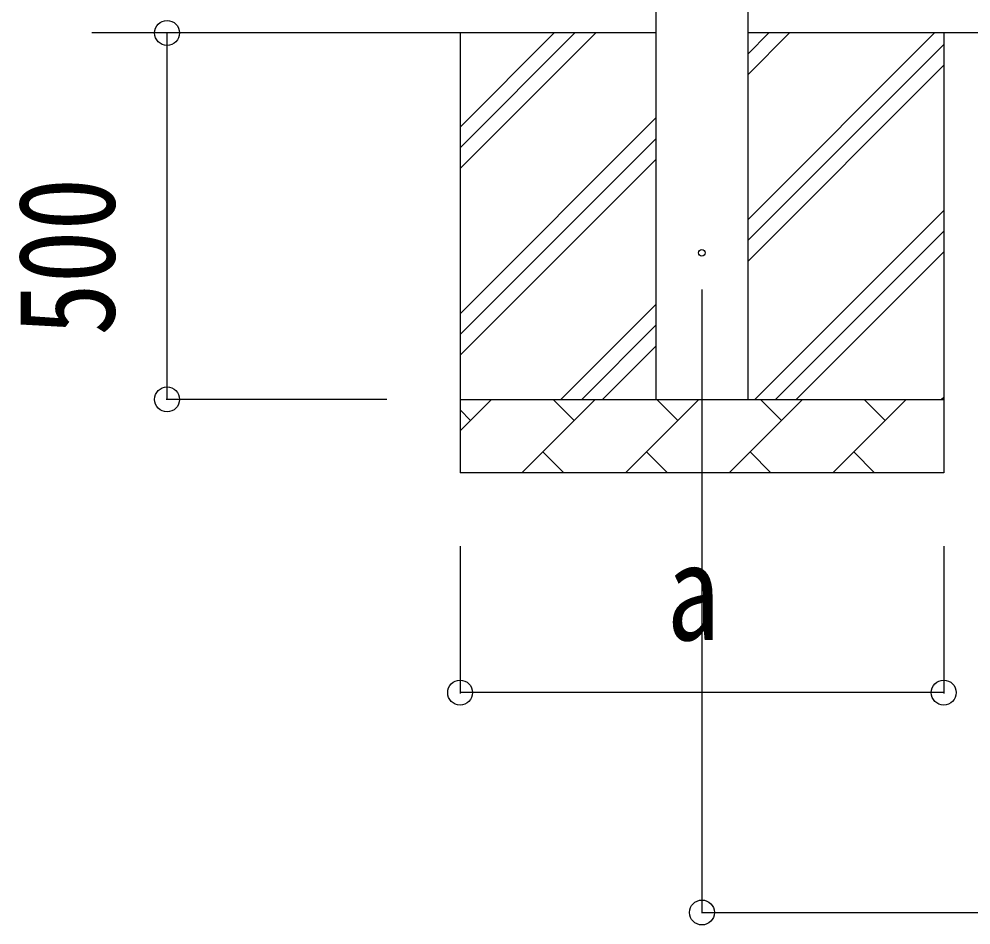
# Model space of a CAD drawing. Units: millimetres, scale not verified. Extents: x -16820 to 16820, y -11880 to 11880.
# Drawn here: x -14222 to -12923, y -3571 to -2335 of the extents above; entities that cross this region are included whole.
import ezdxf
from ezdxf.enums import TextEntityAlignment as Align

# ---------------------------------------------------------------- set-up
doc = ezdxf.new("R2010")
doc.units = ezdxf.units.MM
doc.header["$LTSCALE"] = 50
for name, color, linetype in [('0-4_YKK_12', 2, 'Continuous'), ('0-5_YKK_13', 4, 'Continuous'), ('0-6_YKK_A1', 4, 'Continuous'), ('0-7_YKK_D', 6, 'Continuous')]:
    doc.layers.add(name, color=color, linetype=linetype)
doc.styles.add('ＭＳ ゴシック', font='')
doc.styles.get('ＭＳ ゴシック').set_extended_font_data('MS Gothic')

msp = doc.modelspace()

# ---------------------------------------------------------------- linework, layer by layer
at = {"layer": '0-4_YKK_12'}
msp.add_line((-13289.92, -2704), (-13289.92, -3204), dxfattribs=at)
at = {"layer": '0-5_YKK_13'}
msp.add_circle((-13289.92, -2654), 4.5, dxfattribs=at)
at = {"layer": '0-6_YKK_A1'}
for p, q in [((-13352.42, -2854), (-13352.42, 1)), ((-13227.42, 1), (-13227.42, -2854)), ((-13352.42, -2354), (-14122.42, -2354)), ((-13619.92, -2354), (-13619.92, -2954)), ((-13619.92, -2539.05), (-13434.87, -2354)), ((-13619.92, -2510.77), (-13463.15, -2354)), ((-13619.92, -2482.48), (-13491.44, -2354)), ((-8079.42, -2354), (-13227.42, -2354)), ((-13227.42, -2609.1), (-12972.32, -2354)), ((-13227.42, -2411.11), (-13170.31, -2354)), ((-13227.42, -2382.82), (-13198.6, -2354)), ((-12959.92, -2354), (-12959.92, -2954)), ((-13227.42, -2637.38), (-12959.92, -2369.88)), ((-13227.42, -2665.67), (-12959.92, -2398.17)), ((-13619.92, -2737.04), (-13352.42, -2469.54)), ((-13619.92, -2765.32), (-13352.42, -2497.82)), ((-13619.92, -2793.61), (-13352.42, -2526.11)), ((-13217.76, -2854), (-12959.92, -2596.16)), ((-13189.48, -2854), (-12959.92, -2624.44)), ((-13161.19, -2854), (-12959.92, -2652.73)), ((-13482.32, -2854), (-13352.42, -2724.1)), ((-13454.04, -2854), (-13352.42, -2752.38)), ((-13425.75, -2854), (-13352.42, -2780.67)), ((-13619.92, -2854), (-12959.92, -2854)), ((-13619.92, -2896.89), (-13577.03, -2854)), ((-13535.61, -2954), (-13435.61, -2854)), ((-13464.16, -2882.55), (-13492.71, -2854)), ((-13394.18, -2954), (-13294.18, -2854)), ((-13322.74, -2882.55), (-13351.29, -2854)), ((-13252.76, -2954), (-13152.76, -2854)), ((-13181.32, -2882.55), (-13209.87, -2854)), ((-13111.34, -2954), (-13011.34, -2854)), ((-13039.9, -2882.55), (-13068.45, -2854)), ((-12963.21, -2854), (-12959.92, -2850.72)), ((-13605.58, -2882.55), (-13619.92, -2868.21)), ((-13507.05, -2925.45), (-13478.5, -2954)), ((-13365.63, -2925.45), (-13337.08, -2954)), ((-13224.21, -2925.45), (-13195.66, -2954)), ((-13082.79, -2925.45), (-13054.24, -2954)), ((-12959.92, -2954), (-13619.92, -2954))]:
    msp.add_line(p, q, dxfattribs=at)
at = {"layer": '0-7_YKK_D'}
for p, q in [((-13719.92, -2354), (-14020.92, -2354)), ((-14019.92, -2854), (-14019.92, -2354)), ((-13719.92, -2854), (-14020.92, -2854)), ((-13619.92, -3054), (-13619.92, -3255)), ((-13289.92, -3054), (-13289.92, -3555)), ((-12959.92, -3054), (-12959.92, -3255)), ((-12959.92, -3254), (-13619.92, -3254)), ((-13289.92, -3554), (-8016.92, -3554))]:
    msp.add_line(p, q, dxfattribs=at)
for centre in [(-14019.92, -2354), (-14019.92, -2854), (-13619.92, -3254), (-12959.92, -3254), (-13289.92, -3554)]:
    msp.add_circle(centre, 17, dxfattribs=at)

# ---------------------------------------------------------------- texts
at = {"layer": '0-7_YKK_D', "style": 'ＭＳ ゴシック', "width": 0.8}
msp.add_text('500', height=132, rotation=90, dxfattribs=at).set_placement((-14051.92, -2767.2), align=Align.BOTTOM_LEFT)
msp.add_text('a', height=132, dxfattribs=at).set_placement((-13337.92, -3222), align=Align.BOTTOM_LEFT)

doc.saveas('drawing.dxf')
